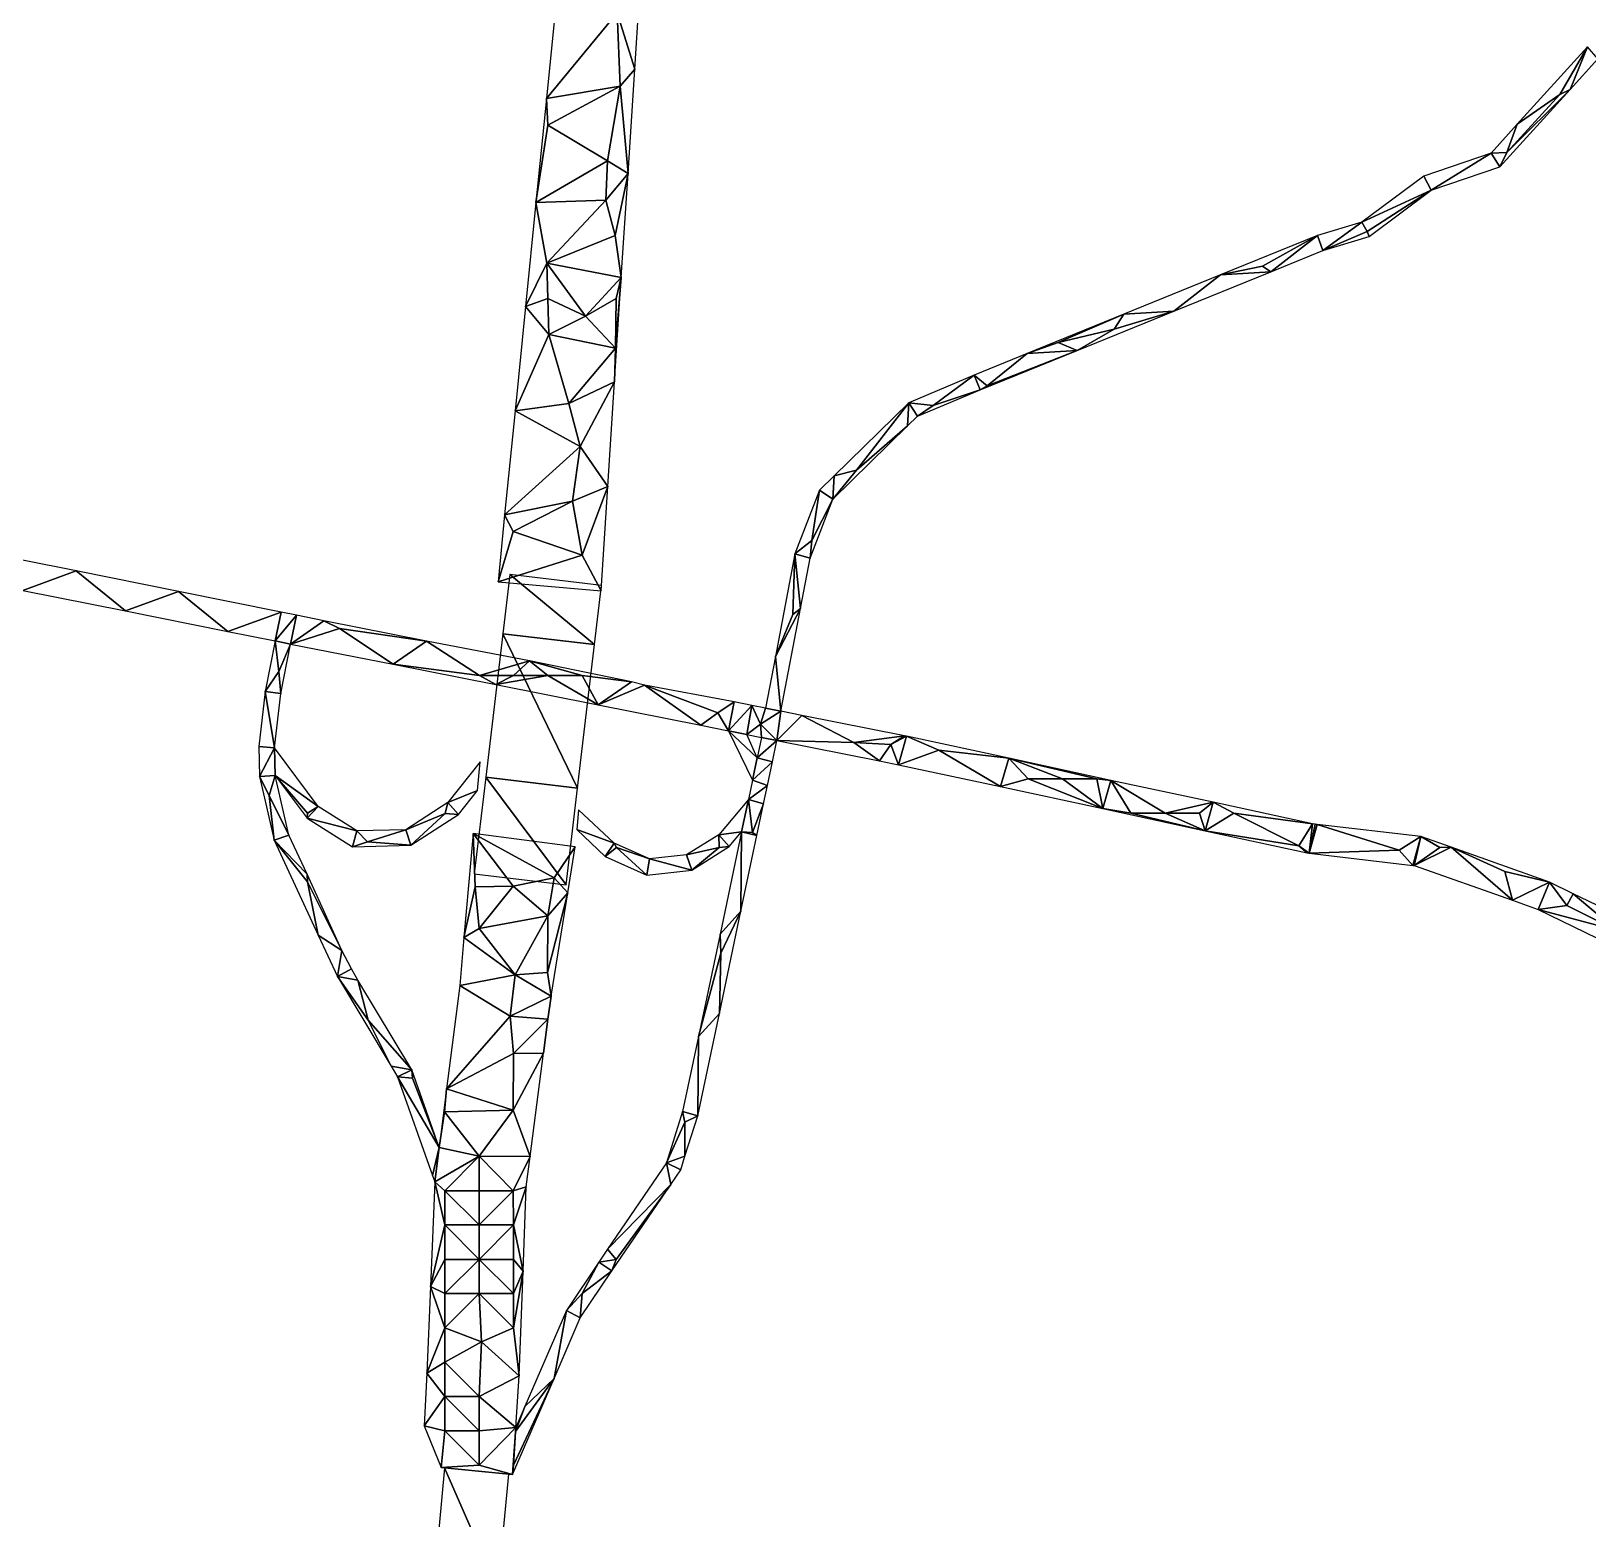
# Model space of a CAD drawing. Extents: x -30359 to 26190, y -30889 to 30041.
# Drawn here: x -11427 to -6961, y 3042 to 7309 of the extents above; entities that cross this region are included whole.
import ezdxf

# ---------------------------------------------------------------- set-up
doc = ezdxf.new("R2010")
doc.units = 0

msp = doc.modelspace()

# ---------------------------------------------------------------- linework, layer by layer
at = {"layer": 'mg_to_dxf', "color": 251}
for points in [[(-9745.88, 7360.84), (-9918.75, 7413.84), (-9948.75, 7115.84)], [(-9682.88, 7394.84), (-9745.88, 7360.84), (-9695.38, 7199.84)], [(-9737.13, 7150.84), (-9745.88, 7360.84), (-9948.75, 7115.84)], [(-9737.13, 7150.84), (-9695.38, 7199.84), (-9745.88, 7360.84)], [(-7041.75, 7126.84), (-6962.5, 7263.84), (-7164, 7041.84)], [(-7012.13, 7141.84), (-6962.5, 7263.84), (-7041.75, 7126.84)], [(-6962.5, 7263.84), (-7012.13, 7141.84), (-6932.38, 7229.84)], [(-9714.75, 6900.84), (-9695.38, 7199.84), (-9737.13, 7150.84)], [(-9944.63, 7038.84), (-9737.13, 7150.84), (-9948.75, 7115.84)], [(-9774, 6936.84), (-9737.13, 7150.84), (-9944.63, 7038.84)], [(-9774, 6936.84), (-9714.75, 6900.84), (-9737.13, 7150.84)], [(-9948.75, 7115.84), (-9978.75, 6816.84), (-9944.63, 7038.84)], [(-7012.13, 7141.84), (-7193.88, 6960.84), (-7213.63, 6919.84)], [(-7012.13, 7141.84), (-7041.75, 7126.84), (-7193.88, 6960.84)], [(-7193.88, 6960.84), (-7041.75, 7126.84), (-7164, 7041.84)], [(-9978.75, 6816.84), (-9774, 6936.84), (-9944.63, 7038.84)], [(-7193.88, 6960.84), (-7164, 7041.84), (-7239.13, 6958.84)], [(-9774, 6936.84), (-9978.75, 6816.84), (-9778.25, 6823.84)], [(-9714.75, 6900.84), (-9774, 6936.84), (-9778.25, 6823.84)], [(-7410.88, 6852.84), (-7239.13, 6958.84), (-7432.13, 6892.84)], [(-7213.63, 6919.84), (-7239.13, 6958.84), (-7410.88, 6852.84)], [(-7213.63, 6919.84), (-7193.88, 6960.84), (-7239.13, 6958.84)], [(-9714.75, 6900.84), (-9778.25, 6823.84), (-9751.13, 6722.84)], [(-9714.75, 6900.84), (-9751.13, 6722.84), (-9734, 6601.84)], [(-7609.5, 6760.84), (-7410.88, 6852.84), (-7432.13, 6892.84)], [(-7594.38, 6733.84), (-7410.88, 6852.84), (-7609.5, 6760.84)], [(-7589, 6719.84), (-7410.88, 6852.84), (-7594.38, 6733.84)], [(-9947.25, 6642.84), (-9978.75, 6816.84), (-10008.75, 6518.84)], [(-9947.25, 6642.84), (-9778.25, 6823.84), (-9978.75, 6816.84)], [(-9751.13, 6722.84), (-9778.25, 6823.84), (-9947.25, 6642.84)], [(-7721.88, 6679.84), (-7609.5, 6760.84), (-7736.88, 6722.84)], [(-7721.88, 6679.84), (-7594.38, 6733.84), (-7609.5, 6760.84)], [(-9734, 6601.84), (-9751.13, 6722.84), (-9947.25, 6642.84)], [(-8014.63, 6609.84), (-7894.63, 6634.84), (-7736.88, 6722.84)], [(-7894.63, 6634.84), (-7871.13, 6618.84), (-7736.88, 6722.84)], [(-7871.13, 6618.84), (-7721.88, 6679.84), (-7736.88, 6722.84)], [(-7589, 6719.84), (-7594.38, 6733.84), (-7721.88, 6679.84)], [(-9945, 6541.84), (-9947.25, 6642.84), (-10008.75, 6518.84)], [(-9734, 6601.84), (-9947.25, 6642.84), (-9836.75, 6490.84)], [(-9836.75, 6490.84), (-9947.25, 6642.84), (-9945, 6541.84)], [(-8014.63, 6609.84), (-8292.38, 6496.84), (-8148.88, 6505.84)], [(-8148.88, 6505.84), (-7871.13, 6618.84), (-8014.63, 6609.84)], [(-8014.63, 6609.84), (-7871.13, 6618.84), (-7894.63, 6634.84)], [(-9836.75, 6490.84), (-9748.25, 6541.84), (-9734, 6601.84)], [(-9734, 6601.84), (-9750.25, 6399.84), (-9753.25, 6302.84)], [(-9734, 6601.84), (-9748.25, 6541.84), (-9750.25, 6399.84)], [(-9941.5, 6438.84), (-9945, 6541.84), (-10008.75, 6518.84)], [(-9836.75, 6490.84), (-9945, 6541.84), (-9941.5, 6438.84)], [(-9750.25, 6399.84), (-9748.25, 6541.84), (-9836.75, 6490.84)], [(-10008.75, 6518.84), (-10038.75, 6219.84), (-9941.5, 6438.84)], [(-9750.25, 6399.84), (-9836.75, 6490.84), (-9941.5, 6438.84)], [(-8570.13, 6383.84), (-8481, 6415.84), (-8292.38, 6496.84)], [(-8292.38, 6496.84), (-8481, 6415.84), (-8320.5, 6453.84)], [(-8320.5, 6453.84), (-8426.63, 6392.84), (-8148.88, 6505.84)], [(-8292.38, 6496.84), (-8320.5, 6453.84), (-8148.88, 6505.84)], [(-9941.5, 6438.84), (-10038.75, 6219.84), (-9884.25, 6240.84)], [(-9750.25, 6399.84), (-9941.5, 6438.84), (-9884.25, 6240.84)], [(-8481, 6415.84), (-8426.63, 6392.84), (-8320.5, 6453.84)], [(-9884.25, 6240.84), (-9753.25, 6302.84), (-9750.25, 6399.84)], [(-8426.63, 6392.84), (-8684.88, 6291.84), (-8704.38, 6279.84)], [(-8426.63, 6392.84), (-8570.13, 6383.84), (-8684.88, 6291.84)], [(-8570.13, 6383.84), (-8426.63, 6392.84), (-8481, 6415.84)], [(-8684.88, 6291.84), (-8570.13, 6383.84), (-8721.63, 6321.84)], [(-9852, 6117.84), (-9753.25, 6302.84), (-9884.25, 6240.84)], [(-9772.63, 6002.84), (-9753.25, 6302.84), (-9852, 6117.84)], [(-8721.63, 6321.84), (-8909.38, 6242.84), (-8839.38, 6234.84)], [(-8721.63, 6321.84), (-8839.38, 6234.84), (-8704.38, 6279.84)], [(-8721.63, 6321.84), (-8704.38, 6279.84), (-8684.88, 6291.84)], [(-8839.38, 6234.84), (-8884, 6204.84), (-8704.38, 6279.84)], [(-10068.88, 5921.84), (-9852, 6117.84), (-10038.75, 6219.84)], [(-9852, 6117.84), (-9884.25, 6240.84), (-10038.75, 6219.84)], [(-9059.25, 6049.84), (-8909.38, 6242.84), (-9123.5, 6032.84)], [(-9059.25, 6049.84), (-8912.75, 6176.84), (-8909.38, 6242.84)], [(-8909.38, 6242.84), (-8912.75, 6176.84), (-8884, 6204.84)], [(-8909.38, 6242.84), (-8884, 6204.84), (-8839.38, 6234.84)], [(-9127, 5966.84), (-8912.75, 6176.84), (-9059.25, 6049.84)], [(-9874, 5960.84), (-9852, 6117.84), (-10068.88, 5921.84)], [(-9772.63, 6002.84), (-9852, 6117.84), (-9874, 5960.84)], [(-9165.5, 5991.84), (-9127, 5966.84), (-9123.5, 6032.84)], [(-9127, 5966.84), (-9059.25, 6049.84), (-9123.5, 6032.84)], [(-9772.63, 6002.84), (-9874, 5960.84), (-9846.23, 5805.92)], [(-9791.9, 5703.8), (-9772.63, 6002.84), (-9846.23, 5805.92)], [(-9187.5, 5847.84), (-9165.5, 5991.84), (-9236, 5809.84)], [(-9127, 5966.84), (-9165.5, 5991.84), (-9187.5, 5847.84)], [(-9874, 5960.84), (-10068.88, 5921.84), (-10043.87, 5873.84)], [(-9846.23, 5805.92), (-9874, 5960.84), (-10043.87, 5873.84)], [(-9127, 5966.84), (-9187.5, 5847.84), (-9192.5, 5796.84)], [(-10068.88, 5921.84), (-10087.48, 5729.27), (-10043.87, 5873.84)], [(-10087.48, 5729.27), (-9846.23, 5805.92), (-10043.87, 5873.84)], [(-11592.13, 5818.84), (-11450.63, 5704.84), (-11298.13, 5760.84)], [(-9846.23, 5805.92), (-10087.48, 5729.27), (-9791.9, 5703.8)], [(-9291.88, 5514.84), (-9242.25, 5635.84), (-9236, 5809.84)], [(-9242.25, 5635.84), (-9219.88, 5652.84), (-9236, 5809.84)], [(-9187.5, 5847.84), (-9236, 5809.84), (-9192.5, 5796.84)], [(-9192.5, 5796.84), (-9236, 5809.84), (-9219.88, 5652.84)], [(-11156.5, 5645.84), (-11298.13, 5760.84), (-11450.63, 5704.84)], [(-11298.13, 5760.84), (-11156.5, 5645.84), (-11004, 5701.84)], [(-10053.77, 5750.1), (-10073.95, 5580.27), (-9810.68, 5549.18)], [(-9810.68, 5549.18), (-9790.54, 5718.86), (-10053.77, 5750.1)], [(-11156.5, 5645.84), (-10862.5, 5586.84), (-11004, 5701.84)], [(-11004, 5701.84), (-10862.5, 5586.84), (-10710.15, 5642.74)], [(-10862.5, 5586.84), (-10726.64, 5559.84), (-10710.15, 5642.74)], [(-10710.15, 5642.74), (-10726.64, 5559.84), (-10665.88, 5633.66)], [(-10726.64, 5559.84), (-10682.66, 5550.84), (-10665.88, 5633.66)], [(-10665.88, 5633.66), (-10682.66, 5550.84), (-10587.28, 5617.67)], [(-9291.88, 5514.84), (-9219.88, 5652.84), (-9242.25, 5635.84)], [(-9275.88, 5357.84), (-9219.88, 5652.84), (-9291.88, 5514.84)], [(-10682.66, 5550.84), (-10542.09, 5595.66), (-10587.28, 5617.67)], [(-10682.66, 5550.84), (-10388.5, 5492.66), (-10542.09, 5595.66)], [(-10542.09, 5595.66), (-10293.25, 5559.34), (-10587.28, 5617.67)], [(-10388.5, 5492.66), (-10293.25, 5559.34), (-10542.09, 5595.66)], [(-10726.64, 5559.84), (-10755.38, 5414.84), (-10716.13, 5471.84)], [(-10726.64, 5559.84), (-10716.13, 5471.84), (-10682.66, 5550.84)], [(-10716.13, 5471.84), (-10710.63, 5408.84), (-10682.66, 5550.84)], [(-10388.5, 5492.66), (-10141.14, 5460.57), (-10293.25, 5559.34)], [(-9997.72, 5502.68), (-10293.25, 5559.34), (-10141.14, 5460.57)], [(-10073.95, 5580.27), (-10122.66, 5168.66), (-9859.47, 5137.54)], [(-9859.47, 5137.54), (-9810.68, 5549.18), (-10073.95, 5580.27)], [(-9997.72, 5502.68), (-10141.14, 5460.57), (-10042.74, 5460.44)], [(-9997.72, 5502.68), (-10042.74, 5460.44), (-9944.27, 5460.71)], [(-9704.42, 5442.2), (-9997.72, 5502.68), (-9846.56, 5460.28)], [(-9846.56, 5460.28), (-9997.72, 5502.68), (-9944.27, 5460.71)], [(-9275.88, 5357.84), (-9291.88, 5514.84), (-9320, 5366.83)], [(-10716.13, 5471.84), (-10755.38, 5414.84), (-10710.63, 5408.84)], [(-10388.5, 5492.66), (-10093.84, 5434.36), (-10141.14, 5460.57)], [(-10141.14, 5460.57), (-10093.84, 5434.36), (-10042.74, 5460.44)], [(-9944.27, 5460.71), (-10042.74, 5460.44), (-10093.84, 5434.36)], [(-9944.27, 5460.71), (-10093.84, 5434.36), (-9800.11, 5376.19)], [(-9800.11, 5376.19), (-9846.56, 5460.28), (-9944.27, 5460.71)], [(-9704.42, 5442.2), (-9846.56, 5460.28), (-9800.11, 5376.19)], [(-10773.63, 5256.84), (-10728.75, 5252.84), (-10755.38, 5414.84)], [(-10728.75, 5252.84), (-10710.63, 5408.84), (-10755.38, 5414.84)], [(-9800.11, 5376.19), (-9667.02, 5433.2), (-9704.42, 5442.2)], [(-9667.02, 5433.2), (-9800.11, 5376.19), (-9505.89, 5318.08)], [(-9505.89, 5318.08), (-9457.14, 5353.3), (-9667.02, 5433.2)], [(-9457.14, 5353.3), (-9410.38, 5384.85), (-9667.02, 5433.2)], [(-9426.26, 5301.99), (-9410.38, 5384.85), (-9457.14, 5353.3)], [(-9410.38, 5384.85), (-9426.26, 5301.99), (-9359.25, 5374.84)], [(-9359.25, 5374.84), (-9426.26, 5301.99), (-9373.5, 5290.94)], [(-9373.5, 5290.94), (-9334.25, 5320.84), (-9359.25, 5374.84)], [(-9320, 5366.83), (-9359.25, 5374.84), (-9334.25, 5320.84)], [(-9334.25, 5320.84), (-9275.88, 5357.84), (-9320, 5366.83)], [(-9505.89, 5318.08), (-9426.26, 5301.99), (-9457.14, 5353.3)], [(-9334.25, 5320.84), (-9373.5, 5290.94), (-9331.88, 5282.85)], [(-9275.88, 5357.84), (-9334.25, 5320.84), (-9287.75, 5273.84)], [(-9287.75, 5273.84), (-9334.25, 5320.84), (-9331.88, 5282.85)], [(-9287.75, 5273.84), (-9215.88, 5345.84), (-9275.88, 5357.84)], [(-9067.25, 5268.84), (-9215.88, 5345.84), (-9287.75, 5273.84)], [(-8921.63, 5287.84), (-9215.88, 5345.84), (-9067.25, 5268.84)], [(-9344.13, 5224.86), (-9426.26, 5301.99), (-9357.63, 5160.82)], [(-9426.26, 5301.99), (-9344.13, 5224.86), (-9373.5, 5290.94)], [(-9287.75, 5273.84), (-9331.88, 5282.85), (-9344.13, 5224.86)], [(-9344.13, 5224.86), (-9300.63, 5212.84), (-9287.75, 5273.84)], [(-9067.25, 5268.84), (-9287.75, 5273.84), (-8993.63, 5215.84)], [(-8921.63, 5287.84), (-9067.25, 5268.84), (-8960.75, 5262.84)], [(-8915.88, 5286.84), (-8921.63, 5287.84), (-8960.75, 5262.84)], [(-8960.75, 5262.84), (-8938.88, 5204.84), (-8915.88, 5286.84)], [(-8823.38, 5246.84), (-8915.88, 5286.84), (-8938.88, 5204.84)], [(-8622.75, 5223.84), (-8915.88, 5286.84), (-8823.38, 5246.84)], [(-10771.88, 5170.84), (-10728.75, 5252.84), (-10773.63, 5256.84)], [(-10728.75, 5252.84), (-10771.88, 5170.84), (-10726.63, 5173.84)], [(-10726.63, 5173.84), (-10603.5, 5084.84), (-10728.75, 5252.84)], [(-9357.63, 5160.82), (-9300.63, 5212.84), (-9344.13, 5224.86)], [(-8960.75, 5262.84), (-9067.25, 5268.84), (-8993.63, 5215.84)], [(-8938.88, 5204.84), (-8960.75, 5262.84), (-8993.63, 5215.84)], [(-8645.75, 5141.84), (-8823.38, 5246.84), (-8938.88, 5204.84)], [(-8622.75, 5223.84), (-8823.38, 5246.84), (-8645.75, 5141.84)], [(-10231.79, 5096.18), (-10146.82, 5130.4), (-10138.74, 5212.85)], [(-9300.63, 5212.84), (-9357.63, 5160.82), (-9314.88, 5144.84)], [(-8567.13, 5163.84), (-8622.75, 5223.84), (-8645.75, 5141.84)], [(-8329.5, 5159.84), (-8622.75, 5223.84), (-8370.25, 5163.84)], [(-8468.63, 5163.84), (-8622.75, 5223.84), (-8567.13, 5163.84)], [(-8370.25, 5163.84), (-8622.75, 5223.84), (-8468.63, 5163.84)], [(-10743.75, 5116.84), (-10726.63, 5173.84), (-10771.88, 5170.84)], [(-10730, 4987.84), (-10743.75, 5116.84), (-10771.88, 5170.84)], [(-10687.25, 5002.84), (-10726.63, 5173.84), (-10743.75, 5116.84)], [(-10634.63, 5051.84), (-10634, 5065.84), (-10726.63, 5173.84)], [(-10634, 5065.84), (-10603.5, 5084.84), (-10726.63, 5173.84)], [(-10122.66, 5168.66), (-10155.71, 4891.29), (-9892.49, 4860.09)], [(-9892.49, 4860.09), (-9859.47, 5137.54), (-10122.66, 5168.66)], [(-9314.88, 5144.84), (-9357.63, 5160.82), (-9369.26, 5104.82)], [(-9314.88, 5144.84), (-9369.26, 5104.82), (-9325.88, 5092.84)], [(-8352.63, 5078.84), (-8567.13, 5163.84), (-8645.75, 5141.84)], [(-8352.63, 5078.84), (-8468.63, 5163.84), (-8567.13, 5163.84)], [(-8352.63, 5078.84), (-8370.25, 5163.84), (-8468.63, 5163.84)], [(-8329.5, 5159.84), (-8370.25, 5163.84), (-8352.63, 5078.84)], [(-8329.5, 5159.84), (-8352.63, 5078.84), (-8271.88, 5065.84)], [(-8173.38, 5065.84), (-8329.5, 5159.84), (-8271.88, 5065.84)], [(-8329.5, 5159.84), (-8173.38, 5065.84), (-8036.38, 5096.84)], [(-10730, 4987.84), (-10687.25, 5002.84), (-10743.75, 5116.84)], [(-10239.71, 5065.21), (-10231.79, 5096.18), (-10352.38, 5017.91)], [(-10201.12, 5062.28), (-10231.79, 5096.18), (-10239.71, 5065.21)], [(-10201.12, 5062.28), (-10146.82, 5130.4), (-10231.79, 5096.18)], [(-9454.66, 5003.77), (-9388.88, 5011.84), (-9369.26, 5104.82)], [(-9369.26, 5104.82), (-9388.88, 5011.84), (-9357.62, 5009.85)], [(-9369.26, 5104.82), (-9357.62, 5009.85), (-9325.88, 5092.84)], [(-9357.62, 5009.85), (-9345.12, 5001.84), (-9325.88, 5092.84)], [(-8036.38, 5096.84), (-8173.38, 5065.84), (-8075, 5065.84)], [(-8036.38, 5096.84), (-8075, 5065.84), (-8059.5, 5014.84)], [(-8059.5, 5014.84), (-7976.5, 5065.84), (-8036.38, 5096.84)], [(-7976.5, 5065.84), (-7751.38, 5034.84), (-8036.38, 5096.84)], [(-10634.63, 5051.84), (-10603.5, 5084.84), (-10634, 5065.84)], [(-10634.63, 5051.84), (-10492.98, 5015.02), (-10603.5, 5084.84)], [(-10634.63, 5051.84), (-10505.43, 4968.88), (-10492.98, 5015.02)], [(-10337.91, 4973.59), (-10239.71, 5065.21), (-10352.38, 5017.91)], [(-10337.91, 4973.59), (-10201.12, 5062.28), (-10239.71, 5065.21)], [(-9861.66, 5018.89), (-9754.39, 4979.98), (-9856.29, 5074.92)], [(-8271.88, 5065.84), (-8352.63, 5078.84), (-8059.5, 5014.84)], [(-8173.38, 5065.84), (-8271.88, 5065.84), (-8059.5, 5014.84)], [(-8075, 5065.84), (-8173.38, 5065.84), (-8059.5, 5014.84)], [(-8059.5, 5014.84), (-7790.38, 4971.84), (-7976.5, 5065.84)], [(-7976.5, 5065.84), (-7790.38, 4971.84), (-7751.38, 5034.84)], [(-10635, 4890.84), (-10687.25, 5002.84), (-10730, 4987.84)], [(-10492.98, 5015.02), (-10505.43, 4968.88), (-10462.46, 4983.08)], [(-10462.46, 4983.08), (-10352.38, 5017.91), (-10492.98, 5015.02)], [(-10352.38, 5017.91), (-10462.46, 4983.08), (-10337.91, 4973.59)], [(-10185.5, 4708.84), (-10153.13, 4854.84), (-10159.17, 5007.56)], [(-10159.17, 5007.56), (-10044.13, 4856.83), (-9926.99, 4879.86)], [(-10159.17, 5007.56), (-9926.99, 4879.86), (-9866.09, 4968.84)], [(-10153.13, 4854.84), (-10044.13, 4856.83), (-10159.17, 5007.56)], [(-9754.39, 4979.98), (-9861.66, 5018.89), (-9780.31, 4941.84)], [(-9454.66, 5003.77), (-9547.24, 4945.86), (-9452.89, 4966.8)], [(-9454.66, 5003.77), (-9424.76, 4969.81), (-9388.88, 5011.84)], [(-9454.66, 5003.77), (-9452.89, 4966.8), (-9424.76, 4969.81)], [(-9388.88, 5011.84), (-9450.75, 4718.84), (-9390.88, 4784.84)], [(-9388.88, 5011.84), (-9390.88, 4784.84), (-9345.12, 5001.84)], [(-9388.88, 5011.84), (-9345.12, 5001.84), (-9357.62, 5009.85)], [(-7790.38, 4971.84), (-8059.5, 5014.84), (-7766.25, 4951.84)], [(-7790.38, 4971.84), (-7761.13, 4950.84), (-7751.38, 5034.84)], [(-7751.38, 5034.84), (-7761.13, 4950.84), (-7743.25, 5033.84)], [(-7738.13, 5032.84), (-7743.25, 5033.84), (-7761.13, 4950.84)], [(-7761.13, 4950.84), (-7502.38, 4959.84), (-7738.13, 5032.84)], [(-7743.88, 5033.84), (-7743.25, 5033.84), (-7738.13, 5032.84)], [(-7502.38, 4959.84), (-7440.25, 4998.84), (-7738.13, 5032.84)], [(-10635, 4890.84), (-10730, 4987.84), (-10634, 4868.84)], [(-10634, 4868.84), (-10730, 4987.84), (-10603.5, 4715.84)], [(-10462.46, 4983.08), (-10505.43, 4968.88), (-10337.91, 4973.59)], [(-9926.99, 4879.86), (-9887, 4836.84), (-9866.09, 4968.84)], [(-9754.39, 4979.98), (-9780.31, 4941.84), (-9747.89, 4967.01)], [(-9747.89, 4967.01), (-9780.31, 4941.84), (-9660.75, 4887.89)], [(-9754.39, 4979.98), (-9747.89, 4967.01), (-9652.88, 4935.11)], [(-9652.88, 4935.11), (-9747.89, 4967.01), (-9660.75, 4887.89)], [(-9452.89, 4966.8), (-9547.24, 4945.86), (-9532.03, 4901.84)], [(-9452.89, 4966.8), (-9532.03, 4901.84), (-9424.76, 4969.81)], [(-7766.25, 4951.84), (-7761.13, 4950.84), (-7790.38, 4971.84)], [(-7463.25, 4915.84), (-7502.38, 4959.84), (-7761.13, 4950.84)], [(-7463.25, 4915.84), (-7440.25, 4998.84), (-7502.38, 4959.84)], [(-7463.25, 4915.84), (-7459.63, 4915.84), (-7440.25, 4998.84)], [(-7459.63, 4915.84), (-7386, 4966.84), (-7440.25, 4998.84)], [(-7459.63, 4915.84), (-7353.63, 4967.84), (-7386, 4966.84)], [(-7177, 4815.84), (-7353.63, 4967.84), (-7459.63, 4915.84)], [(-7386, 4966.84), (-7353.63, 4967.84), (-7440.25, 4998.84)], [(-7177, 4815.84), (-7199, 4898.84), (-7353.63, 4967.84)], [(-7199, 4898.84), (-7071, 4867.84), (-7353.63, 4967.84)], [(-9652.88, 4935.11), (-9660.75, 4887.89), (-9532.03, 4901.84)], [(-9532.03, 4901.84), (-9547.24, 4945.86), (-9652.88, 4935.11)], [(-10535.63, 4671.84), (-10635, 4890.84), (-10634, 4868.84)], [(-10535.63, 4671.84), (-10634, 4868.84), (-10603.5, 4715.84)], [(-10044.13, 4856.83), (-9945, 4770.84), (-9926.99, 4879.86)], [(-9887, 4836.84), (-9926.99, 4879.86), (-9945, 4770.84)], [(-7177, 4815.84), (-7071, 4867.84), (-7199, 4898.84)], [(-7177, 4815.84), (-7103.88, 4789.84), (-7071, 4867.84)], [(-7071, 4867.84), (-7103.88, 4789.84), (-7021.5, 4800.84)], [(-7003.63, 4834.84), (-7071, 4867.84), (-7021.5, 4800.84)], [(-10185.5, 4708.84), (-10141.88, 4734.84), (-10153.13, 4854.84)], [(-10153.13, 4854.84), (-10141.88, 4734.84), (-10044.13, 4856.83)], [(-9945, 4770.84), (-10044.13, 4856.83), (-10141.88, 4734.84)], [(-9887, 4836.84), (-9945, 4770.84), (-9945.5, 4608.85)], [(-9887, 4836.84), (-9945.5, 4608.85), (-9935.59, 4540.99)], [(-7003.63, 4834.84), (-7021.5, 4800.84), (-6878.38, 4728.84)], [(-7003.63, 4834.84), (-6878.38, 4728.84), (-6733.5, 4704.84)], [(-9390.88, 4784.84), (-9448.25, 4663.84), (-9452.63, 4490.84)], [(-9390.88, 4784.84), (-9450.75, 4718.84), (-9448.25, 4663.84)], [(-7021.5, 4800.84), (-7103.88, 4789.84), (-6878.38, 4728.84)], [(-6878.38, 4728.84), (-7103.88, 4789.84), (-6833.88, 4658.84)], [(-10185.5, 4708.84), (-10038.5, 4601.84), (-10141.88, 4734.84)], [(-9945, 4770.84), (-10141.88, 4734.84), (-10038.5, 4601.84)], [(-9945, 4770.84), (-10038.5, 4601.84), (-9945.5, 4608.85)], [(-10548.13, 4596.84), (-10535.63, 4671.84), (-10603.5, 4715.84)], [(-10185.5, 4708.84), (-10197.38, 4571.84), (-10038.5, 4601.84)], [(-9448.25, 4663.84), (-9450.75, 4718.84), (-9512.63, 4424.84)], [(-10548.13, 4596.84), (-10508.38, 4618.84), (-10535.63, 4671.84)], [(-9512.63, 4424.84), (-9452.63, 4490.84), (-9448.25, 4663.84)], [(-10489.38, 4586.84), (-10508.38, 4618.84), (-10548.13, 4596.84)], [(-10038.5, 4601.84), (-10197.38, 4571.84), (-10052.38, 4483.84)], [(-9935.59, 4540.99), (-10038.5, 4601.84), (-10052.38, 4483.84)], [(-9945.5, 4608.85), (-10038.5, 4601.84), (-9935.59, 4540.99)], [(-10394, 4339.84), (-10460.5, 4471.84), (-10548.13, 4596.84)], [(-10460.5, 4471.84), (-10489.38, 4586.84), (-10548.13, 4596.84)], [(-10335.25, 4329.84), (-10489.38, 4586.84), (-10460.5, 4471.84)], [(-10052.38, 4483.84), (-10197.38, 4571.84), (-10235.13, 4274.84)], [(-9945.02, 4474.88), (-9935.59, 4540.99), (-10052.38, 4483.84)], [(-9935.59, 4540.99), (-9945.02, 4474.88), (-9956.75, 4377.84)], [(-10394, 4339.84), (-10335.25, 4329.84), (-10460.5, 4471.84)], [(-10235.13, 4274.84), (-10043.5, 4376.84), (-10052.38, 4483.84)], [(-9945.02, 4474.88), (-10052.38, 4483.84), (-10043.5, 4376.84)], [(-10043.5, 4376.84), (-9956.75, 4377.84), (-9945.02, 4474.88)], [(-9514.38, 4197.84), (-9452.63, 4490.84), (-9512.63, 4424.84)], [(-9558, 4209.84), (-9514.38, 4197.84), (-9512.63, 4424.84)], [(-10043.88, 4213.84), (-10043.5, 4376.84), (-10235.13, 4274.84)], [(-10043.88, 4213.84), (-9956.75, 4377.84), (-10043.5, 4376.84)], [(-9995.63, 4080.84), (-9956.75, 4377.84), (-10043.88, 4213.84)], [(-10376.13, 4309.84), (-10335.25, 4329.84), (-10394, 4339.84)], [(-10332.75, 4305.84), (-10335.25, 4329.84), (-10376.13, 4309.84)], [(-10256.38, 4106.84), (-10332.75, 4305.84), (-10376.13, 4309.84)], [(-10376.13, 4309.84), (-10275.88, 4026.84), (-10256.38, 4106.84)], [(-10256.38, 4106.84), (-10335.25, 4329.84), (-10332.75, 4305.84)], [(-10256.38, 4106.84), (-10241, 4208.84), (-10235.13, 4274.84)], [(-10241, 4208.84), (-10043.88, 4213.84), (-10235.13, 4274.84)], [(-10241, 4208.84), (-10256.38, 4106.84), (-10141.88, 4081.84)], [(-10241, 4208.84), (-10141.88, 4081.84), (-10043.88, 4213.84)], [(-9995.63, 4080.84), (-10043.88, 4213.84), (-10141.88, 4081.84)], [(-9604.25, 4062.84), (-9551.38, 4179.84), (-9558, 4209.84)], [(-9551.38, 4179.84), (-9514.38, 4197.84), (-9558, 4209.84)], [(-9551.38, 4081.84), (-9514.38, 4197.84), (-9551.38, 4179.84)], [(-9604.25, 4062.84), (-9551.38, 4081.84), (-9551.38, 4179.84)], [(-10275.88, 4026.84), (-10269, 4007.84), (-10256.38, 4106.84)], [(-10256.38, 4106.84), (-10269, 4007.84), (-10141.88, 4081.84)], [(-10240.25, 3982.84), (-10141.88, 4081.84), (-10269, 4007.84)], [(-10141.88, 3982.84), (-10141.88, 4081.84), (-10240.25, 3982.84)], [(-10044, 3982.84), (-9995.63, 4080.84), (-10141.88, 4081.84)], [(-10141.88, 4081.84), (-10141.88, 3982.84), (-10044, 3982.84)], [(-9995.63, 4080.84), (-10044, 3982.84), (-10006.88, 3993.84)], [(-9604.25, 4062.84), (-9563.38, 4042.84), (-9551.38, 4081.84)], [(-9773.13, 3814.84), (-9592.13, 4000.84), (-9604.25, 4062.84)], [(-9604.25, 4062.84), (-9592.13, 4000.84), (-9563.38, 4042.84)], [(-10269, 4007.84), (-10281.63, 3707.84), (-10240.38, 3884.84)], [(-10240.25, 3982.84), (-10269, 4007.84), (-10240.38, 3884.84)], [(-10141.88, 3884.84), (-10240.25, 3982.84), (-10240.38, 3884.84)], [(-10141.88, 3884.84), (-10141.88, 3982.84), (-10240.25, 3982.84)], [(-10043.5, 3884.84), (-10044, 3982.84), (-10141.88, 3884.84)], [(-10044, 3982.84), (-10141.88, 3982.84), (-10141.88, 3884.84)], [(-10006.88, 3993.84), (-10044, 3982.84), (-10043.5, 3884.84)], [(-10006.88, 3993.84), (-10043.5, 3884.84), (-10015.75, 3751.84)], [(-9748.25, 3785.84), (-9592.13, 4000.84), (-9773.13, 3814.84)], [(-9761.13, 3752.84), (-9592.13, 4000.84), (-9748.25, 3785.84)], [(-10240.38, 3884.84), (-10281.63, 3707.84), (-10240.38, 3785.84)], [(-10240.38, 3884.84), (-10240.38, 3785.84), (-10141.88, 3785.84)], [(-10141.88, 3884.84), (-10240.38, 3884.84), (-10141.88, 3785.84)], [(-10043.5, 3884.84), (-10141.88, 3785.84), (-10043.5, 3785.84)], [(-10043.5, 3884.84), (-10141.88, 3884.84), (-10141.88, 3785.84)], [(-10043.5, 3884.84), (-10043.5, 3785.84), (-10015.75, 3751.84)], [(-9798.5, 3777.84), (-9748.25, 3785.84), (-9773.13, 3814.84)], [(-10240.38, 3785.84), (-10281.63, 3707.84), (-10240.38, 3687.84)], [(-10141.88, 3785.84), (-10240.38, 3785.84), (-10240.38, 3687.84)], [(-10141.88, 3687.84), (-10141.88, 3785.84), (-10240.38, 3687.84)], [(-10043.5, 3687.84), (-10141.88, 3785.84), (-10141.88, 3687.84)], [(-10043.5, 3785.84), (-10141.88, 3785.84), (-10043.5, 3687.84)], [(-10043.5, 3785.84), (-10043.5, 3687.84), (-10015.75, 3751.84)], [(-10015.75, 3751.84), (-10043.5, 3589.84), (-10026.63, 3451.84)], [(-10043.5, 3687.84), (-10043.5, 3589.84), (-10015.75, 3751.84)], [(-9798.5, 3777.84), (-9891.38, 3638.84), (-9846.63, 3687.84)], [(-9761.13, 3752.84), (-9846.63, 3687.84), (-9851.75, 3617.84)], [(-9846.63, 3687.84), (-9761.13, 3752.84), (-9798.5, 3777.84)], [(-9761.13, 3752.84), (-9748.25, 3785.84), (-9798.5, 3777.84)], [(-10240.38, 3589.84), (-10281.63, 3707.84), (-10292.13, 3459.84)], [(-10240.38, 3687.84), (-10281.63, 3707.84), (-10240.38, 3589.84)], [(-10240.38, 3589.84), (-10141.88, 3687.84), (-10240.38, 3687.84)], [(-10135.38, 3549.84), (-10141.88, 3687.84), (-10240.38, 3589.84)], [(-10043.5, 3589.84), (-10141.88, 3687.84), (-10135.38, 3549.84)], [(-10043.5, 3589.84), (-10043.5, 3687.84), (-10141.88, 3687.84)], [(-9846.63, 3687.84), (-9891.38, 3638.84), (-9851.75, 3617.84)], [(-9891.38, 3638.84), (-10010.75, 3363.84), (-9927, 3443.84)], [(-9851.75, 3617.84), (-9891.38, 3638.84), (-9927, 3443.84)], [(-10240.38, 3490.84), (-10240.38, 3589.84), (-10292.13, 3459.84)], [(-10135.38, 3549.84), (-10240.38, 3589.84), (-10240.38, 3490.84)], [(-10026.63, 3451.84), (-10043.5, 3589.84), (-10135.38, 3549.84)], [(-10141.88, 3392.84), (-10135.38, 3549.84), (-10240.38, 3490.84)], [(-10026.63, 3451.84), (-10135.38, 3549.84), (-10141.88, 3392.84)], [(-10240.38, 3392.84), (-10240.38, 3490.84), (-10292.13, 3459.84)], [(-10240.38, 3392.84), (-10141.88, 3392.84), (-10240.38, 3490.84)], [(-10292.13, 3459.84), (-10299, 3308.84), (-10240.38, 3392.84)], [(-10026.63, 3451.84), (-10141.88, 3392.84), (-10036.75, 3303.84)], [(-10043.5, 3195.84), (-10046.13, 3168.84), (-9927, 3443.84)], [(-9927, 3443.84), (-10037.5, 3291.84), (-10043.5, 3195.84)], [(-10010.75, 3363.84), (-10037.5, 3291.84), (-9927, 3443.84)], [(-10240.38, 3392.84), (-10299, 3308.84), (-10240.38, 3293.84)], [(-10141.88, 3392.84), (-10240.38, 3392.84), (-10141.88, 3293.84)], [(-10240.38, 3293.84), (-10141.88, 3293.84), (-10240.38, 3392.84)], [(-10036.75, 3303.84), (-10141.88, 3392.84), (-10141.88, 3293.84)], [(-10036.75, 3303.84), (-10037.5, 3291.84), (-10010.75, 3363.84)], [(-10240.38, 3293.84), (-10299, 3308.84), (-10250.87, 3188.6)], [(-10240.38, 3293.84), (-10250.87, 3188.6), (-10141.88, 3195.84)], [(-10141.88, 3195.84), (-10141.88, 3293.84), (-10240.38, 3293.84)], [(-10046.13, 3168.84), (-10036.75, 3303.84), (-10141.88, 3195.84)], [(-10141.88, 3293.84), (-10141.88, 3195.84), (-10036.75, 3303.84)], [(-10037.5, 3291.84), (-10046.13, 3168.84), (-10043.5, 3195.84)], [(-10240.99, 3187.64), (-10272.02, 2855.73), (-10087.89, 2838.24)], [(-10046.13, 3168.84), (-10141.88, 3195.84), (-10250.87, 3188.6)], [(-10087.89, 2838.24), (-10056.9, 3169.88), (-10240.99, 3187.64)]]:
    msp.add_3dface(points, dxfattribs=at)

doc.saveas('drawing.dxf')
